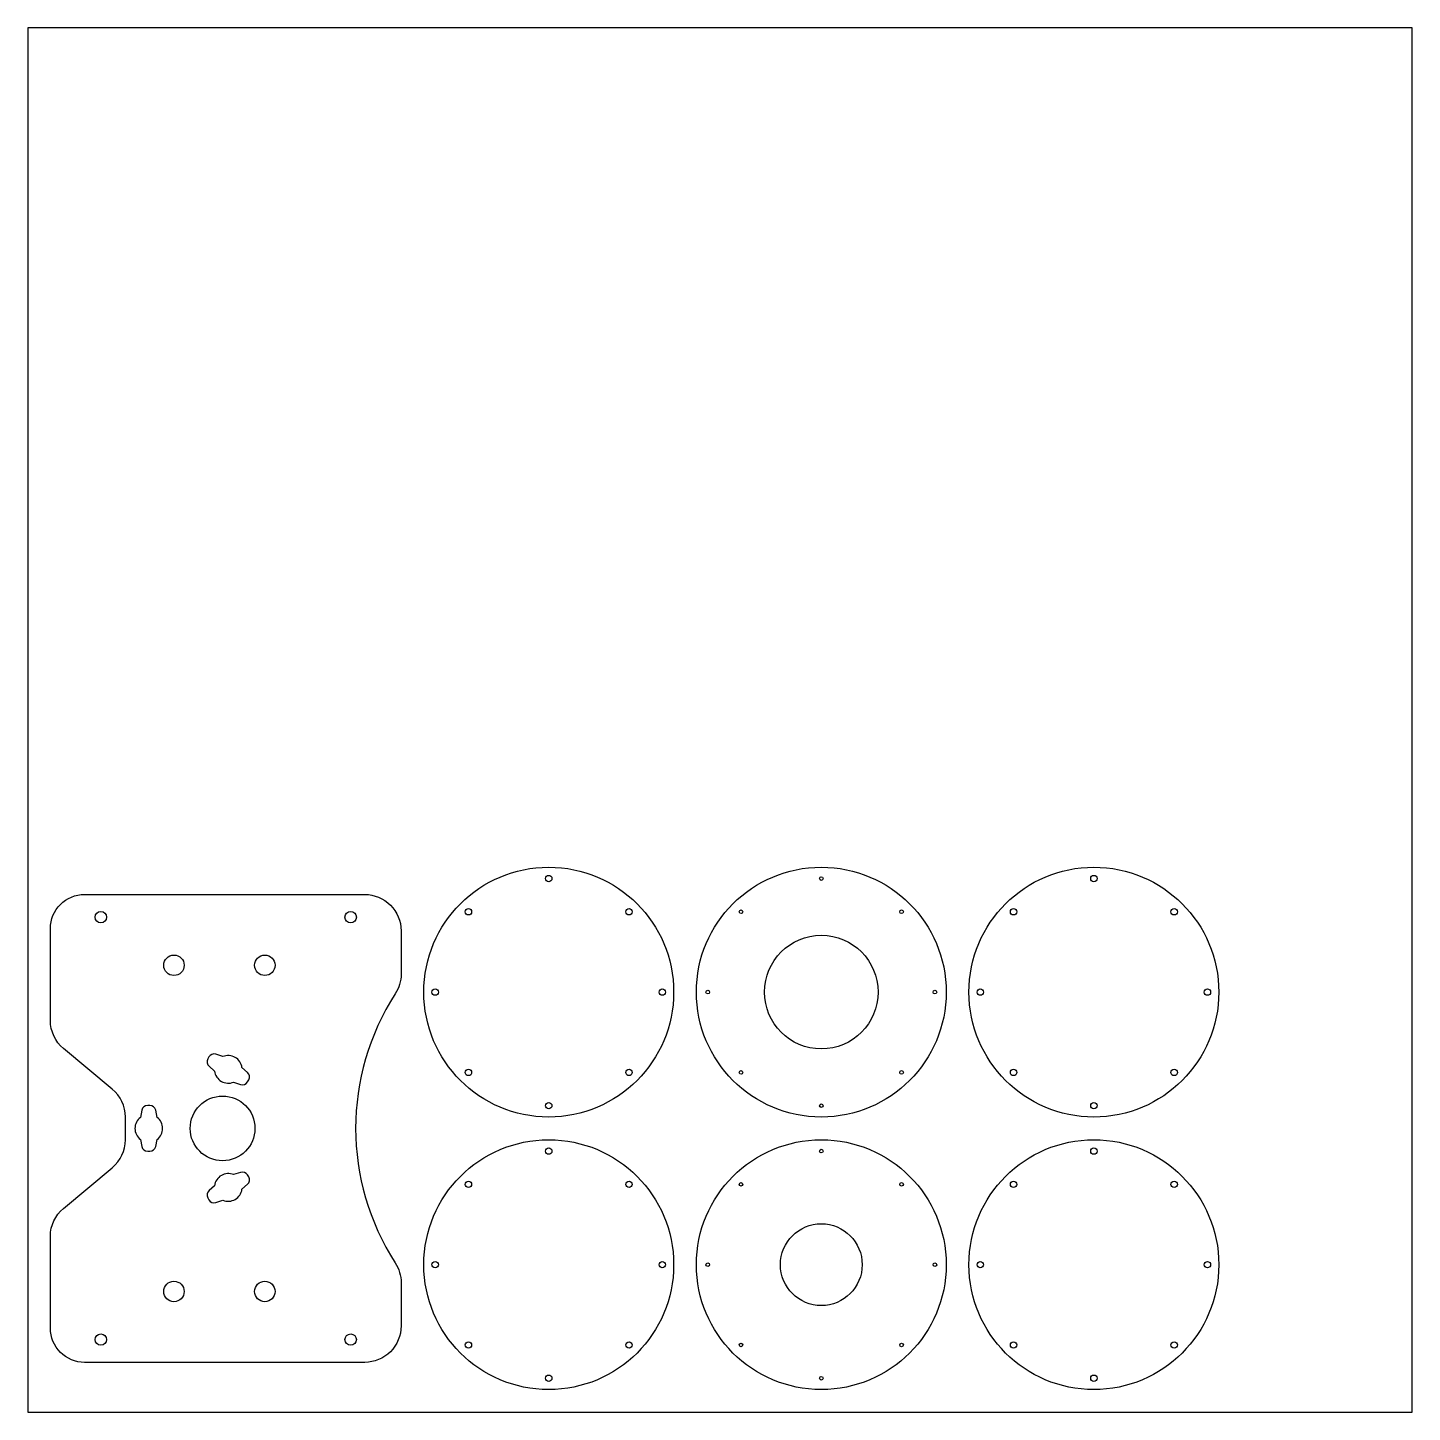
# Model space of a CAD drawing. Extents: x -1859 to -1249, y 500 to 1110.
import ezdxf

# ---------------------------------------------------------------- set-up
doc = ezdxf.new("R2010")
doc.units = 0
doc.layers.add('DEFAULT', color=7, linetype='CONTINUOUS')

msp = doc.modelspace()

# ---------------------------------------------------------------- linework, layer by layer
at = {"layer": 'DEFAULT'}
msp.add_lwpolyline([(-1858.7, 500), (-1249.1, 500), (-1249.1, 1109.6), (-1858.7, 1109.6)], close=True, dxfattribs=at)
for points in [[(-1833.7, 728), (-1710.3, 728, -0.414214), (-1694.3, 712), (-1694.3, 692.93, -0.145144), (-1696.89, 684.21, 0.294117), (-1696.89, 565.79, -0.145144), (-1694.3, 557.07), (-1694.3, 538, -0.414214), (-1710.3, 522), (-1833.7, 522, -0.414214), (-1848.7, 537), (-1848.7, 577.51, -0.222585), (-1842.94, 589.8), (-1821.46, 607.7, 0.222585), (-1815.7, 619.99), (-1815.7, 630.01, 0.222585), (-1821.46, 642.3), (-1842.94, 660.2, -0.222585), (-1848.7, 672.49), (-1848.7, 713, -0.414214)], [(-1761.89, 645.52), (-1761.41, 646.34, 0.357459), (-1761.95, 649.62), (-1764.36, 651.74, 0.497319), (-1772.77, 656.59), (-1775.8, 657.62, 0.35746), (-1778.91, 656.44), (-1779.38, 655.62, 0.35746), (-1778.84, 652.34), (-1776.44, 650.23, 0.497319), (-1768.03, 645.37), (-1765, 644.35, 0.357459)], [(-1805.87, 614.9), (-1804.93, 614.9, 0.357459), (-1802.35, 617.01), (-1801.72, 620.14, 0.497319), (-1801.72, 629.86), (-1802.35, 632.99, 0.35746), (-1804.93, 635.1), (-1805.87, 635.1, 0.35746), (-1808.45, 632.99), (-1809.07, 629.86, 0.497319), (-1809.07, 620.14), (-1808.45, 617.01, 0.357459)], [(-1761.41, 603.66), (-1761.89, 604.48, 0.357459), (-1765, 605.65), (-1768.03, 604.63, 0.497319), (-1776.44, 599.77), (-1778.84, 597.66, 0.35746), (-1779.38, 594.38), (-1778.91, 593.56, 0.35746), (-1775.8, 592.38), (-1772.77, 593.41, 0.497319), (-1764.36, 598.26), (-1761.95, 600.38, 0.357459)]]:
    msp.add_lwpolyline(points, format="xyb", close=True, dxfattribs=at)
for centre, radius in [((-1629.3, 685), 55), ((-1509.3, 685), 55), ((-1389.3, 685), 55), ((-1629.3, 735), 1.4), ((-1509.3, 735), 0.8), ((-1389.3, 735), 1.4), ((-1826.5, 718), 2.5), ((-1716.5, 718), 2.5), ((-1664.65, 720.36), 1.4), ((-1593.94, 720.36), 1.4), ((-1544.65, 720.36), 0.8), ((-1473.94, 720.36), 0.8), ((-1424.65, 720.36), 1.4), ((-1353.94, 720.36), 1.4), ((-1509.3, 685), 25), ((-1794.3, 696.8), 4.5), ((-1754.3, 696.8), 4.5), ((-1679.3, 685), 1.4), ((-1579.3, 685), 1.4), ((-1559.3, 685), 0.8), ((-1459.3, 685), 0.8), ((-1439.3, 685), 1.4), ((-1339.3, 685), 1.4), ((-1664.65, 649.64), 1.4), ((-1593.94, 649.64), 1.4), ((-1544.65, 649.64), 0.8), ((-1473.94, 649.64), 0.8), ((-1424.65, 649.64), 1.4), ((-1353.94, 649.64), 1.4), ((-1772.9, 625), 14.25), ((-1629.3, 635), 1.4), ((-1509.3, 635), 0.8), ((-1389.3, 635), 1.4), ((-1629.3, 565), 55), ((-1629.3, 615), 1.4), ((-1509.3, 565), 55), ((-1509.3, 615), 0.8), ((-1389.3, 565), 55), ((-1389.3, 615), 1.4), ((-1664.65, 600.36), 1.4), ((-1593.94, 600.36), 1.4), ((-1544.65, 600.36), 0.8), ((-1473.94, 600.36), 0.8), ((-1424.65, 600.36), 1.4), ((-1353.94, 600.36), 1.4), ((-1509.3, 565), 18), ((-1679.3, 565), 1.4), ((-1579.3, 565), 1.4), ((-1559.3, 565), 0.8), ((-1459.3, 565), 0.8), ((-1439.3, 565), 1.4), ((-1339.3, 565), 1.4), ((-1794.3, 553.2), 4.5), ((-1754.3, 553.2), 4.5), ((-1826.5, 532), 2.5), ((-1716.5, 532), 2.5), ((-1664.65, 529.64), 1.4), ((-1593.94, 529.64), 1.4), ((-1544.65, 529.64), 0.8), ((-1473.94, 529.64), 0.8), ((-1424.65, 529.64), 1.4), ((-1353.94, 529.64), 1.4), ((-1629.3, 515), 1.4), ((-1509.3, 515), 0.8), ((-1389.3, 515), 1.4)]:
    msp.add_circle(centre, radius, dxfattribs=at)

doc.saveas('drawing.dxf')
